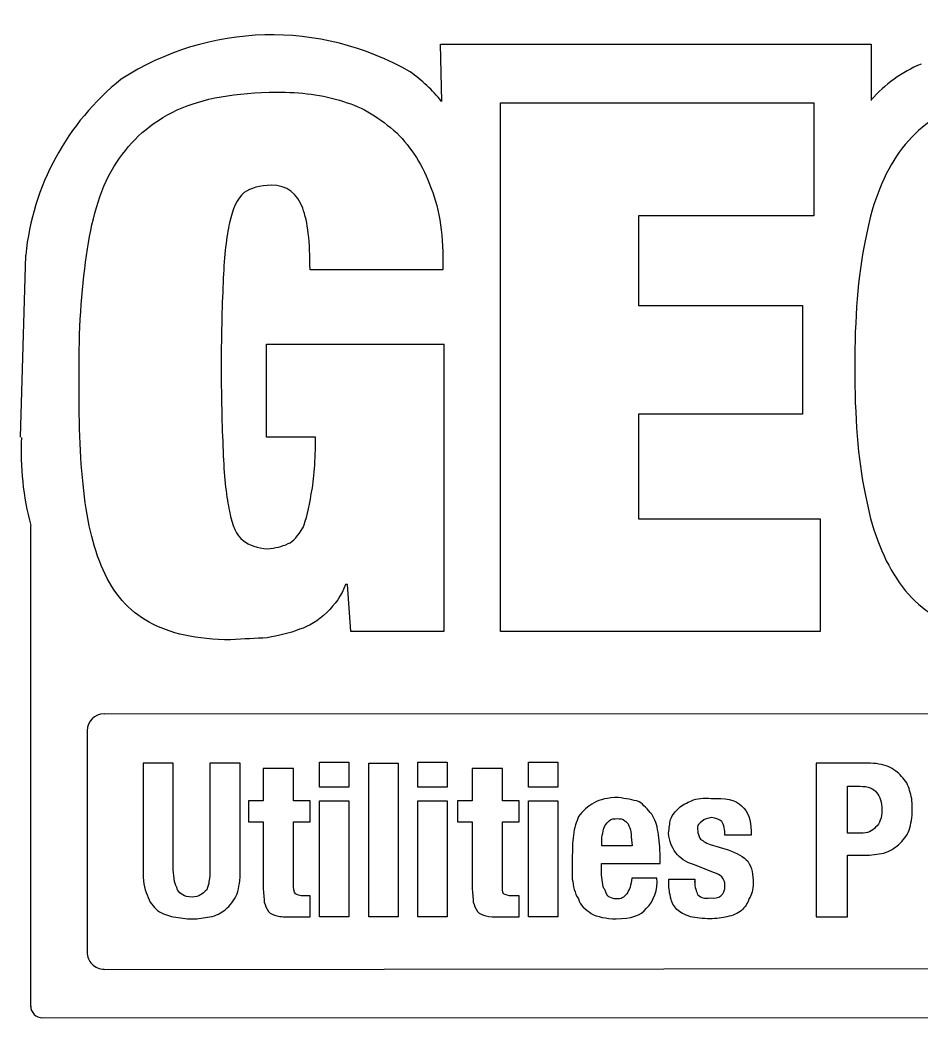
# Paper-space layout '1' of a CAD drawing. Header units: inches. Extents: x 1.3 to 44.7, y 1 to 54.1.
# Drawn here: x 10.822 to 11.469, y 7.102 to 7.818 of the extents above; entities that cross this region are included whole.
import ezdxf

# ---------------------------------------------------------------- set-up
doc = ezdxf.new("R2010")
doc.units = ezdxf.units.IN
doc.header["$MEASUREMENT"] = 0
doc.layers.add('ASEDOLIKE - Level 4', color=7, linetype='Continuous', lineweight=0)

psp = doc.layouts.new('1')

# ---------------------------------------------------------------- linework, layer by layer
at = {"layer": 'ASEDOLIKE - Level 4', "color": 7, "linetype": 'Continuous', "lineweight": 30}
for p, q in [((11.12458, 7.75958), (11.12383, 7.80082)), ((11.12383, 7.80082), (11.43277, 7.80082)), ((11.43277, 7.80082), (11.43277, 7.76033)), ((11.16673, 7.37926), (11.16673, 7.75869)), ((11.16673, 7.75869), (11.39169, 7.75869)), ((11.39169, 7.75869), (11.39169, 7.6777)), ((11.39169, 7.6777), (11.26571, 7.6777)), ((11.26571, 7.6777), (11.26571, 7.61322)), ((10.82238, 7.51887), (10.82613, 7.64935)), ((11.26571, 7.61322), (11.38344, 7.61322)), ((11.38344, 7.61322), (11.38344, 7.53523)), ((11.38344, 7.53523), (11.26571, 7.53523)), ((11.26571, 7.53523), (11.26571, 7.46024)), ((11.26571, 7.46024), (11.39619, 7.46024)), ((11.39619, 7.46024), (11.39619, 7.37926)), ((10.82988, 7.11019), (10.82988, 7.45513)), ((11.39619, 7.37926), (11.16673, 7.37926)), ((10.88237, 7.32016), (12.68805, 7.3209)), ((10.87037, 7.14919), (10.87037, 7.30816)), ((11.03701, 7.26753), (11.03701, 7.28552)), ((11.03701, 7.28552), (11.058, 7.28552)), ((11.058, 7.28552), (11.058, 7.26753)), ((11.07225, 7.17454), (11.07225, 7.28477)), ((11.07225, 7.28477), (11.09325, 7.28477)), ((11.09325, 7.28477), (11.09325, 7.17454)), ((11.10749, 7.26753), (11.10749, 7.28552)), ((11.10749, 7.28552), (11.12849, 7.28552)), ((11.12849, 7.28552), (11.12849, 7.26753)), ((11.18698, 7.26753), (11.18698, 7.28552)), ((11.18698, 7.28552), (11.20798, 7.28552)), ((11.20798, 7.28552), (11.20798, 7.26753)), ((11.058, 7.26753), (11.03701, 7.26753)), ((11.12849, 7.26753), (11.10749, 7.26753)), ((11.20798, 7.26753), (11.18698, 7.26753)), ((11.03701, 7.17454), (11.03701, 7.25778)), ((11.03701, 7.25778), (11.058, 7.25778)), ((11.058, 7.25778), (11.058, 7.17454)), ((11.10749, 7.17454), (11.10749, 7.25778)), ((11.10749, 7.25778), (11.12849, 7.25778)), ((11.12849, 7.25778), (11.12849, 7.17454)), ((11.18698, 7.17454), (11.18698, 7.25778)), ((11.18698, 7.25778), (11.20798, 7.25778)), ((11.20798, 7.25778), (11.20798, 7.17454)), ((11.058, 7.17454), (11.03701, 7.17454)), ((11.09325, 7.17454), (11.07225, 7.17454)), ((11.12849, 7.17454), (11.10749, 7.17454)), ((11.20798, 7.17454), (11.18698, 7.17454)), ((12.97675, 7.13944), (10.88237, 7.13644)), ((13.08248, 7.10269), (10.83813, 7.10194))]:
    psp.add_line(p, q, dxfattribs=at)
for centre, radius, start, end in [((11.50661, 7.6961), 0.09814, 112.85321, 138.77637), ((11.04121, 7.69403), 0.10602, 38.29637, 54.98286), ((10.8823, 7.30812), 0.01212, 90.02838, 179.99809), ((10.88229, 7.14916), 0.01212, 180.00063, 270.06955), ((10.83829, 7.11064), 0.00862, 180.69254, 269.20782)]:
    psp.add_arc(centre, radius, start, end, dxfattribs=at)
for centre, major_axis, start_param, end_param in [((11.00258, 7.60957), (0.19848, 0), 1.045896, 2.146179), ((11.01135, 7.63105), (0.18617, 0), 2.248847, 3.042134), ((11.03083, 7.50862), (-0.20806, 0), 6.235062, 6.542265)]:
    psp.add_ellipse(centre, major_axis=major_axis, ratio=0.997236, start_param=start_param, end_param=end_param, dxfattribs=at)
for points, knots in [([(11.12608, 7.58561), (11.12608, 7.58561), (11.12608, 7.37939), (11.12608, 7.37939), (11.12608, 7.37939), (11.05934, 7.37939), (11.05934, 7.37939), (11.05934, 7.37939), (11.05709, 7.41314), (11.05709, 7.41314), (11.05709, 7.41314), (11.05559, 7.41314), (11.05559, 7.41314), (11.05259, 7.40489), (11.04809, 7.39889), (11.04209, 7.39289), (11.03609, 7.38689), (11.02935, 7.38314), (11.0226, 7.38089), (11.0151, 7.37789), (11.0076, 7.3764), (10.99935, 7.3749), (10.9911, 7.37415), (10.98285, 7.37415), (10.97311, 7.3734), (10.94911, 7.3734), (10.92886, 7.37789), (10.91462, 7.38614), (10.89962, 7.39439), (10.88912, 7.40639), (10.88162, 7.42364), (10.87412, 7.44013), (10.86962, 7.46038), (10.86737, 7.48513), (10.86438, 7.50987), (10.86438, 7.53762), (10.86438, 7.56986), (10.86438, 7.6006), (10.86663, 7.6291), (10.87037, 7.65385), (10.87412, 7.67784), (10.88012, 7.69884), (10.89137, 7.71608), (10.90187, 7.73183), (10.91537, 7.74458), (10.93486, 7.75358), (10.95286, 7.76183), (10.97686, 7.76633), (11.0061, 7.76633), (11.02335, 7.76633), (11.03909, 7.76483), (11.05409, 7.75958), (11.06834, 7.75583), (11.08034, 7.74758), (11.09233, 7.73708), (11.10283, 7.72658), (11.11108, 7.71383), (11.11708, 7.69734), (11.12308, 7.68159), (11.12608, 7.66284), (11.12533, 7.63885), (11.12533, 7.63885), (11.0301, 7.63885), (11.0301, 7.63885), (11.0301, 7.65909), (11.0286, 7.67334), (11.02485, 7.68309), (11.0211, 7.69359), (11.0136, 7.69959), (11.00235, 7.69959), (10.9941, 7.69959), (10.98735, 7.69734), (10.98285, 7.69434), (10.97761, 7.68984), (10.97461, 7.68234), (10.97236, 7.67259), (10.97011, 7.66284), (10.96861, 7.64935), (10.96786, 7.63285), (10.96711, 7.6156), (10.96636, 7.59461), (10.96636, 7.56986), (10.96636, 7.54362), (10.96711, 7.52337), (10.96786, 7.50537), (10.96861, 7.48888), (10.97011, 7.47538), (10.97236, 7.46563), (10.97386, 7.45513), (10.97761, 7.44838), (10.9821, 7.44463), (10.9866, 7.44088), (10.9926, 7.43938), (10.99935, 7.43863), (11.00535, 7.43938), (11.00985, 7.44013), (11.01435, 7.44238), (11.0181, 7.44388), (11.02185, 7.44838), (11.02485, 7.45363)], [0, 0, 0, 0, 0.030303, 0.030303, 0.030303, 0.060606, 0.060606, 0.060606, 0.090909, 0.090909, 0.090909, 0.121212, 0.121212, 0.121212, 0.151515, 0.151515, 0.151515, 0.181818, 0.181818, 0.181818, 0.212121, 0.212121, 0.212121, 0.242424, 0.242424, 0.242424, 0.272727, 0.272727, 0.272727, 0.30303, 0.30303, 0.30303, 0.333333, 0.333333, 0.333333, 0.363636, 0.363636, 0.363636, 0.393939, 0.393939, 0.393939, 0.424242, 0.424242, 0.424242, 0.454545, 0.454545, 0.454545, 0.484848, 0.484848, 0.484848, 0.515152, 0.515152, 0.515152, 0.545455, 0.545455, 0.545455, 0.575758, 0.575758, 0.575758, 0.606061, 0.606061, 0.606061, 0.636364, 0.636364, 0.636364, 0.666667, 0.666667, 0.666667, 0.69697, 0.69697, 0.69697, 0.727273, 0.727273, 0.727273, 0.757576, 0.757576, 0.757576, 0.787879, 0.787879, 0.787879, 0.818182, 0.818182, 0.818182, 0.848485, 0.848485, 0.848485, 0.878788, 0.878788, 0.878788, 0.909091, 0.909091, 0.909091, 0.939394, 0.939394, 0.939394, 0.969697, 0.969697, 0.969697, 1, 1, 1, 1]), ([(11.42844, 7.65971), (11.43293, 7.68445), (11.44043, 7.7047), (11.45093, 7.72045), (11.46143, 7.73619), (11.47568, 7.74819), (11.49292, 7.75494), (11.51017, 7.76244), (11.53192, 7.76619), (11.55666, 7.76619), (11.58216, 7.76619), (11.60315, 7.76244), (11.6204, 7.75494), (11.63765, 7.74819), (11.6519, 7.73619), (11.66239, 7.72045), (11.67289, 7.7047), (11.68114, 7.68445), (11.68564, 7.65971), (11.69014, 7.63421), (11.69239, 7.60422), (11.69239, 7.56897), (11.69239, 7.53373), (11.69014, 7.50299), (11.68564, 7.47824), (11.68114, 7.45349), (11.67289, 7.43325), (11.66239, 7.4175), (11.6519, 7.401), (11.63765, 7.38976), (11.6204, 7.38376), (11.60315, 7.37701), (11.58216, 7.37326), (11.55666, 7.37326), (11.53192, 7.37326), (11.51017, 7.37701), (11.49292, 7.38376), (11.47568, 7.38976), (11.46143, 7.401), (11.45093, 7.4175), (11.44043, 7.43325), (11.43293, 7.45349), (11.42844, 7.47824), (11.42319, 7.50299), (11.42094, 7.53373), (11.42094, 7.56897), (11.42094, 7.60422), (11.42319, 7.63421), (11.42844, 7.65971)], [0, 0, 0, 0, 0.0625, 0.0625, 0.0625, 0.125, 0.125, 0.125, 0.1875, 0.1875, 0.1875, 0.25, 0.25, 0.25, 0.3125, 0.3125, 0.3125, 0.375, 0.375, 0.375, 0.4375, 0.4375, 0.4375, 0.5, 0.5, 0.5, 0.5625, 0.5625, 0.5625, 0.625, 0.625, 0.625, 0.6875, 0.6875, 0.6875, 0.75, 0.75, 0.75, 0.8125, 0.8125, 0.8125, 0.875, 0.875, 0.875, 0.9375, 0.9375, 0.9375, 1, 1, 1, 1]), ([(11.02501, 7.45349), (11.02726, 7.45949), (11.02951, 7.46774), (11.03101, 7.47824), (11.03326, 7.48874), (11.03401, 7.50224), (11.03401, 7.51873), (11.03401, 7.51873), (10.99876, 7.51873), (10.99876, 7.51873), (10.99876, 7.51873), (10.99876, 7.58547), (10.99876, 7.58547), (10.99876, 7.58547), (11.12624, 7.58547), (11.12624, 7.58547)], [0, 0, 0, 0, 0.2, 0.2, 0.2, 0.4, 0.4, 0.4, 0.6, 0.6, 0.6, 0.8, 0.8, 0.8, 1, 1, 1, 1]), ([(10.93202, 7.20829), (10.93202, 7.20529), (10.93277, 7.20304), (10.93277, 7.20004), (10.93352, 7.19779), (10.93427, 7.19629), (10.93502, 7.19404), (10.93577, 7.19254), (10.93727, 7.19104), (10.93877, 7.19029), (10.94027, 7.18954), (10.94252, 7.18879), (10.94552, 7.18879), (10.94777, 7.18879), (10.95002, 7.18954), (10.95152, 7.19029), (10.95302, 7.19104), (10.95452, 7.19254), (10.95602, 7.19404), (10.95677, 7.19629), (10.95752, 7.19779), (10.95752, 7.20004), (10.95827, 7.20304), (10.95827, 7.20529), (10.95827, 7.20829), (10.95827, 7.20829), (10.95827, 7.28477), (10.95827, 7.28477), (10.95827, 7.28477), (10.98002, 7.28477), (10.98002, 7.28477), (10.98002, 7.28477), (10.98002, 7.20829), (10.98002, 7.20829), (10.98002, 7.20079), (10.97927, 7.19554), (10.97777, 7.19104), (10.97552, 7.18579), (10.97252, 7.18279), (10.96952, 7.17979), (10.96652, 7.17754), (10.96277, 7.17529), (10.95827, 7.17454), (10.95377, 7.17379), (10.95002, 7.17304), (10.94552, 7.17304), (10.94102, 7.17304), (10.93652, 7.17379), (10.93202, 7.17454), (10.92828, 7.17529), (10.92453, 7.17679), (10.92078, 7.17904), (10.91778, 7.18204), (10.91478, 7.18504), (10.91328, 7.19029), (10.91103, 7.19479), (10.91028, 7.20079), (10.91028, 7.20829), (10.91028, 7.20829), (10.91028, 7.28477), (10.91028, 7.28477), (10.91028, 7.28477), (10.93202, 7.28477), (10.93202, 7.28477), (10.93202, 7.28477), (10.93202, 7.20829), (10.93202, 7.20829)], [0, 0, 0, 0, 0.045455, 0.045455, 0.045455, 0.090909, 0.090909, 0.090909, 0.136364, 0.136364, 0.136364, 0.181818, 0.181818, 0.181818, 0.227273, 0.227273, 0.227273, 0.272727, 0.272727, 0.272727, 0.318182, 0.318182, 0.318182, 0.363636, 0.363636, 0.363636, 0.409091, 0.409091, 0.409091, 0.454545, 0.454545, 0.454545, 0.5, 0.5, 0.5, 0.545455, 0.545455, 0.545455, 0.590909, 0.590909, 0.590909, 0.636364, 0.636364, 0.636364, 0.681818, 0.681818, 0.681818, 0.727273, 0.727273, 0.727273, 0.772727, 0.772727, 0.772727, 0.818182, 0.818182, 0.818182, 0.863636, 0.863636, 0.863636, 0.909091, 0.909091, 0.909091, 0.954545, 0.954545, 0.954545, 1, 1, 1, 1]), ([(11.43219, 7.28477), (11.43818, 7.28477), (11.44268, 7.28327), (11.44643, 7.28178), (11.45018, 7.27953), (11.45318, 7.27728), (11.45543, 7.27428), (11.45843, 7.27128), (11.45993, 7.26753), (11.46068, 7.26378), (11.46218, 7.26003), (11.46218, 7.25553), (11.46218, 7.25178), (11.46218, 7.24578), (11.46143, 7.24128), (11.45993, 7.23678), (11.45843, 7.23228), (11.45543, 7.22928), (11.45243, 7.22629), (11.44943, 7.22404), (11.44643, 7.22179), (11.44193, 7.22029), (11.43743, 7.21954), (11.43293, 7.21879), (11.42769, 7.21879), (11.42769, 7.21879), (11.41569, 7.21879), (11.41569, 7.21879), (11.41569, 7.21879), (11.41569, 7.17454), (11.41569, 7.17454), (11.41569, 7.17454), (11.39319, 7.17454), (11.39319, 7.17454), (11.39319, 7.17454), (11.39319, 7.28477), (11.39319, 7.28477), (11.39319, 7.28477), (11.43219, 7.28477), (11.43219, 7.28477)], [0, 0, 0, 0, 0.076923, 0.076923, 0.076923, 0.153846, 0.153846, 0.153846, 0.230769, 0.230769, 0.230769, 0.307692, 0.307692, 0.307692, 0.384615, 0.384615, 0.384615, 0.461538, 0.461538, 0.461538, 0.538462, 0.538462, 0.538462, 0.615385, 0.615385, 0.615385, 0.692308, 0.692308, 0.692308, 0.769231, 0.769231, 0.769231, 0.846154, 0.846154, 0.846154, 0.923077, 0.923077, 0.923077, 1, 1, 1, 1]), ([(11.01826, 7.28103), (11.01826, 7.28103), (11.01826, 7.25778), (11.01826, 7.25778), (11.01826, 7.25778), (11.03026, 7.25778), (11.03026, 7.25778), (11.03026, 7.25778), (11.03026, 7.24278), (11.03026, 7.24278), (11.03026, 7.24278), (11.01826, 7.24278), (11.01826, 7.24278), (11.01826, 7.24278), (11.01826, 7.19854), (11.01826, 7.19854), (11.01826, 7.19479), (11.01826, 7.19254), (11.01976, 7.19104), (11.02051, 7.19029), (11.02276, 7.18954), (11.02576, 7.18954), (11.02651, 7.18954), (11.02726, 7.18954), (11.02801, 7.18954), (11.02876, 7.18954), (11.02951, 7.18954), (11.03026, 7.18954), (11.03026, 7.18954), (11.03026, 7.17454), (11.03026, 7.17454), (11.02801, 7.17454), (11.02576, 7.17454), (11.02351, 7.17454), (11.02126, 7.17454), (11.01901, 7.17454), (11.01676, 7.17454), (11.01226, 7.17454), (11.00926, 7.17454), (11.00626, 7.17529), (11.00401, 7.17604), (11.00176, 7.17679), (11.00026, 7.17829), (10.99876, 7.18054), (10.99801, 7.18279), (10.99726, 7.18504), (10.99726, 7.18804), (10.99651, 7.19179), (10.99651, 7.19554), (10.99651, 7.19554), (10.99651, 7.24278), (10.99651, 7.24278), (10.99651, 7.24278), (10.98601, 7.24278), (10.98601, 7.24278), (10.98601, 7.24278), (10.98601, 7.25778), (10.98601, 7.25778), (10.98601, 7.25778), (10.99651, 7.25778), (10.99651, 7.25778), (10.99651, 7.25778), (10.99651, 7.28103), (10.99651, 7.28103), (10.99651, 7.28103), (11.01826, 7.28103), (11.01826, 7.28103)], [0, 0, 0, 0, 0.045455, 0.045455, 0.045455, 0.090909, 0.090909, 0.090909, 0.136364, 0.136364, 0.136364, 0.181818, 0.181818, 0.181818, 0.227273, 0.227273, 0.227273, 0.272727, 0.272727, 0.272727, 0.318182, 0.318182, 0.318182, 0.363636, 0.363636, 0.363636, 0.409091, 0.409091, 0.409091, 0.454545, 0.454545, 0.454545, 0.5, 0.5, 0.5, 0.545455, 0.545455, 0.545455, 0.590909, 0.590909, 0.590909, 0.636364, 0.636364, 0.636364, 0.681818, 0.681818, 0.681818, 0.727273, 0.727273, 0.727273, 0.772727, 0.772727, 0.772727, 0.818182, 0.818182, 0.818182, 0.863636, 0.863636, 0.863636, 0.909091, 0.909091, 0.909091, 0.954545, 0.954545, 0.954545, 1, 1, 1, 1]), ([(11.16823, 7.28103), (11.16823, 7.28103), (11.16823, 7.25778), (11.16823, 7.25778), (11.16823, 7.25778), (11.18023, 7.25778), (11.18023, 7.25778), (11.18023, 7.25778), (11.18023, 7.24278), (11.18023, 7.24278), (11.18023, 7.24278), (11.16823, 7.24278), (11.16823, 7.24278), (11.16823, 7.24278), (11.16823, 7.19854), (11.16823, 7.19854), (11.16823, 7.19479), (11.16823, 7.19254), (11.16898, 7.19104), (11.17048, 7.19029), (11.17198, 7.18954), (11.17573, 7.18954), (11.17648, 7.18954), (11.17723, 7.18954), (11.17798, 7.18954), (11.17873, 7.18954), (11.17948, 7.18954), (11.18023, 7.18954), (11.18023, 7.18954), (11.18023, 7.17454), (11.18023, 7.17454), (11.17798, 7.17454), (11.17573, 7.17454), (11.17348, 7.17454), (11.17123, 7.17454), (11.16898, 7.17454), (11.16598, 7.17454), (11.16223, 7.17454), (11.15923, 7.17454), (11.15623, 7.17529), (11.15398, 7.17604), (11.15174, 7.17679), (11.15024, 7.17829), (11.14874, 7.18054), (11.14799, 7.18279), (11.14724, 7.18504), (11.14724, 7.18804), (11.14649, 7.19179), (11.14649, 7.19554), (11.14649, 7.19554), (11.14649, 7.24278), (11.14649, 7.24278), (11.14649, 7.24278), (11.13599, 7.24278), (11.13599, 7.24278), (11.13599, 7.24278), (11.13599, 7.25778), (11.13599, 7.25778), (11.13599, 7.25778), (11.14649, 7.25778), (11.14649, 7.25778), (11.14649, 7.25778), (11.14649, 7.28103), (11.14649, 7.28103), (11.14649, 7.28103), (11.16823, 7.28103), (11.16823, 7.28103)], [0, 0, 0, 0, 0.045455, 0.045455, 0.045455, 0.090909, 0.090909, 0.090909, 0.136364, 0.136364, 0.136364, 0.181818, 0.181818, 0.181818, 0.227273, 0.227273, 0.227273, 0.272727, 0.272727, 0.272727, 0.318182, 0.318182, 0.318182, 0.363636, 0.363636, 0.363636, 0.409091, 0.409091, 0.409091, 0.454545, 0.454545, 0.454545, 0.5, 0.5, 0.5, 0.545455, 0.545455, 0.545455, 0.590909, 0.590909, 0.590909, 0.636364, 0.636364, 0.636364, 0.681818, 0.681818, 0.681818, 0.727273, 0.727273, 0.727273, 0.772727, 0.772727, 0.772727, 0.818182, 0.818182, 0.818182, 0.863636, 0.863636, 0.863636, 0.909091, 0.909091, 0.909091, 0.954545, 0.954545, 0.954545, 1, 1, 1, 1]), ([(11.42544, 7.23453), (11.42994, 7.23453), (11.43368, 7.23603), (11.43593, 7.23903), (11.43893, 7.24128), (11.44043, 7.24578), (11.44043, 7.25103), (11.44043, 7.25703), (11.43893, 7.26078), (11.43668, 7.26378), (11.43443, 7.26678), (11.43069, 7.26828), (11.42469, 7.26828), (11.42469, 7.26828), (11.41569, 7.26828), (11.41569, 7.26828), (11.41569, 7.26828), (11.41569, 7.23453), (11.41569, 7.23453), (11.41569, 7.23453), (11.42544, 7.23453), (11.42544, 7.23453)], [0, 0, 0, 0, 0.142857, 0.142857, 0.142857, 0.285714, 0.285714, 0.285714, 0.428571, 0.428571, 0.428571, 0.571429, 0.571429, 0.571429, 0.714286, 0.714286, 0.714286, 0.857143, 0.857143, 0.857143, 1, 1, 1, 1]), ([(11.23931, 7.20618), (11.23931, 7.20393), (11.23931, 7.20168), (11.24006, 7.19943), (11.24006, 7.19718), (11.24081, 7.19493), (11.24156, 7.19418), (11.24231, 7.19118), (11.24381, 7.18968), (11.24456, 7.18893), (11.24606, 7.18818), (11.24756, 7.18743), (11.24981, 7.18743), (11.25356, 7.18743), (11.25506, 7.18818), (11.25731, 7.19118), (11.25955, 7.19418), (11.2603, 7.19718), (11.26105, 7.20243), (11.26105, 7.20243), (11.27905, 7.20243), (11.27905, 7.20243), (11.2798, 7.19418), (11.2768, 7.18593), (11.27155, 7.18068), (11.2678, 7.17543), (11.2603, 7.17318), (11.24981, 7.17318), (11.24231, 7.17318), (11.23631, 7.17468), (11.23181, 7.17693), (11.22806, 7.17993), (11.22356, 7.18293), (11.22281, 7.18743), (11.21981, 7.19118), (11.21906, 7.19718), (11.21831, 7.20168), (11.21831, 7.20768), (11.21831, 7.21142), (11.21831, 7.21667), (11.21831, 7.22267), (11.21831, 7.22792), (11.21906, 7.23317), (11.21981, 7.23842), (11.22131, 7.24292), (11.22281, 7.24667), (11.22581, 7.25042), (11.22956, 7.25417), (11.23406, 7.25642), (11.23781, 7.25867), (11.24381, 7.26017), (11.25131, 7.26017), (11.25656, 7.25942), (11.2618, 7.25867), (11.2663, 7.25717), (11.2693, 7.25492), (11.2723, 7.25192), (11.2753, 7.24817), (11.27755, 7.24442), (11.27905, 7.24067), (11.2798, 7.23542), (11.28055, 7.23017), (11.2813, 7.22417), (11.2813, 7.21742), (11.2813, 7.21742), (11.2813, 7.21292), (11.2813, 7.21292), (11.2813, 7.21292), (11.23931, 7.21292), (11.23931, 7.21292), (11.23931, 7.21292), (11.23931, 7.20618), (11.23931, 7.20618)], [0, 0, 0, 0, 0.041667, 0.041667, 0.041667, 0.083333, 0.083333, 0.083333, 0.125, 0.125, 0.125, 0.166667, 0.166667, 0.166667, 0.208333, 0.208333, 0.208333, 0.25, 0.25, 0.25, 0.291667, 0.291667, 0.291667, 0.333333, 0.333333, 0.333333, 0.375, 0.375, 0.375, 0.416667, 0.416667, 0.416667, 0.458333, 0.458333, 0.458333, 0.5, 0.5, 0.5, 0.541667, 0.541667, 0.541667, 0.583333, 0.583333, 0.583333, 0.625, 0.625, 0.625, 0.666667, 0.666667, 0.666667, 0.708333, 0.708333, 0.708333, 0.75, 0.75, 0.75, 0.791667, 0.791667, 0.791667, 0.833333, 0.833333, 0.833333, 0.875, 0.875, 0.875, 0.916667, 0.916667, 0.916667, 0.958333, 0.958333, 0.958333, 1, 1, 1, 1]), ([(11.30605, 7.20018), (11.30605, 7.19568), (11.30755, 7.19268), (11.3083, 7.19043), (11.3113, 7.18818), (11.3128, 7.18743), (11.31729, 7.18818), (11.32029, 7.18743), (11.32329, 7.18818), (11.32479, 7.18968), (11.32704, 7.19118), (11.32779, 7.19343), (11.32779, 7.19718), (11.32779, 7.19943), (11.32704, 7.20168), (11.32554, 7.20318), (11.32404, 7.20468), (11.32254, 7.20543), (11.32029, 7.20618), (11.32029, 7.20618), (11.3053, 7.21217), (11.3053, 7.21217), (11.2993, 7.21367), (11.29555, 7.21667), (11.29255, 7.22042), (11.28955, 7.22492), (11.28805, 7.22867), (11.2873, 7.23467), (11.28805, 7.23842), (11.28805, 7.24142), (11.2888, 7.24442), (11.2903, 7.24817), (11.29255, 7.25042), (11.2948, 7.25267), (11.29705, 7.25492), (11.3008, 7.25642), (11.3038, 7.25792), (11.30755, 7.25942), (11.3128, 7.26017), (11.31804, 7.25942), (11.32779, 7.26017), (11.33529, 7.25867), (11.33979, 7.25417), (11.34429, 7.25042), (11.34654, 7.24367), (11.34654, 7.23617), (11.34654, 7.23617), (11.34654, 7.23317), (11.34654, 7.23317), (11.34654, 7.23317), (11.32779, 7.23317), (11.32779, 7.23317), (11.32779, 7.23692), (11.32704, 7.24067), (11.32554, 7.24292), (11.32404, 7.24442), (11.32179, 7.24517), (11.31804, 7.24592), (11.31579, 7.24517), (11.3128, 7.24517), (11.3113, 7.24292), (11.3083, 7.24142), (11.30755, 7.23917), (11.3083, 7.23617), (11.3083, 7.23467), (11.30905, 7.23242), (11.3098, 7.23092), (11.3113, 7.22942), (11.31355, 7.22792), (11.31729, 7.22642), (11.31729, 7.22642), (11.33004, 7.22267), (11.33004, 7.22267), (11.33679, 7.22042), (11.34129, 7.21742), (11.34429, 7.21442), (11.34729, 7.20992), (11.34804, 7.20468), (11.34804, 7.19868), (11.34804, 7.19418), (11.34729, 7.19043), (11.34504, 7.18743), (11.34429, 7.18443), (11.34204, 7.18143), (11.33979, 7.17918), (11.33679, 7.17693), (11.33379, 7.17543), (11.32929, 7.17468), (11.32629, 7.17393), (11.32104, 7.17318), (11.31729, 7.17318), (11.31205, 7.17318), (11.3068, 7.17393), (11.30305, 7.17468), (11.29855, 7.17618), (11.29555, 7.17768), (11.2933, 7.17993), (11.29105, 7.18218), (11.28955, 7.18518), (11.2888, 7.18818)], [0, 0, 0, 0, 0.030303, 0.030303, 0.030303, 0.060606, 0.060606, 0.060606, 0.090909, 0.090909, 0.090909, 0.121212, 0.121212, 0.121212, 0.151515, 0.151515, 0.151515, 0.181818, 0.181818, 0.181818, 0.212121, 0.212121, 0.212121, 0.242424, 0.242424, 0.242424, 0.272727, 0.272727, 0.272727, 0.30303, 0.30303, 0.30303, 0.333333, 0.333333, 0.333333, 0.363636, 0.363636, 0.363636, 0.393939, 0.393939, 0.393939, 0.424242, 0.424242, 0.424242, 0.454545, 0.454545, 0.454545, 0.484848, 0.484848, 0.484848, 0.515152, 0.515152, 0.515152, 0.545455, 0.545455, 0.545455, 0.575758, 0.575758, 0.575758, 0.606061, 0.606061, 0.606061, 0.636364, 0.636364, 0.636364, 0.666667, 0.666667, 0.666667, 0.69697, 0.69697, 0.69697, 0.727273, 0.727273, 0.727273, 0.757576, 0.757576, 0.757576, 0.787879, 0.787879, 0.787879, 0.818182, 0.818182, 0.818182, 0.848485, 0.848485, 0.848485, 0.878788, 0.878788, 0.878788, 0.909091, 0.909091, 0.909091, 0.939394, 0.939394, 0.939394, 0.969697, 0.969697, 0.969697, 1, 1, 1, 1]), ([(11.26047, 7.23378), (11.26047, 7.23603), (11.25972, 7.23828), (11.25897, 7.23978), (11.25822, 7.24203), (11.25672, 7.24278), (11.25597, 7.24353), (11.25447, 7.24503), (11.25222, 7.24503), (11.25072, 7.24503), (11.24847, 7.24503), (11.24622, 7.24503), (11.24472, 7.24353), (11.24397, 7.24278), (11.24247, 7.24128), (11.24172, 7.23978), (11.24097, 7.23828), (11.24022, 7.23678), (11.24022, 7.23453), (11.23947, 7.23228), (11.23947, 7.23078), (11.23947, 7.22853), (11.23947, 7.22853), (11.23947, 7.22554), (11.23947, 7.22554), (11.23947, 7.22554), (11.26122, 7.22554), (11.26122, 7.22554), (11.26122, 7.22853), (11.26047, 7.23153), (11.26047, 7.23378)], [0, 0, 0, 0, 0.1, 0.1, 0.1, 0.2, 0.2, 0.2, 0.3, 0.3, 0.3, 0.4, 0.4, 0.4, 0.5, 0.5, 0.5, 0.6, 0.6, 0.6, 0.7, 0.7, 0.7, 0.8, 0.8, 0.8, 0.9, 0.9, 0.9, 1, 1, 1, 1]), ([(11.28896, 7.18804), (11.28821, 7.19104), (11.28746, 7.19479), (11.28746, 7.19854), (11.28746, 7.19854), (11.28746, 7.20154), (11.28746, 7.20154), (11.28746, 7.20154), (11.30621, 7.20154), (11.30621, 7.20154), (11.30621, 7.20154), (11.30621, 7.19929), (11.30621, 7.19929)], [0, 0, 0, 0, 0.25, 0.25, 0.25, 0.5, 0.5, 0.5, 0.75, 0.75, 0.75, 1, 1, 1, 1])]:
    psp.add_open_spline(points, degree=3, knots=knots, dxfattribs=at)

doc.saveas('drawing.dxf')
